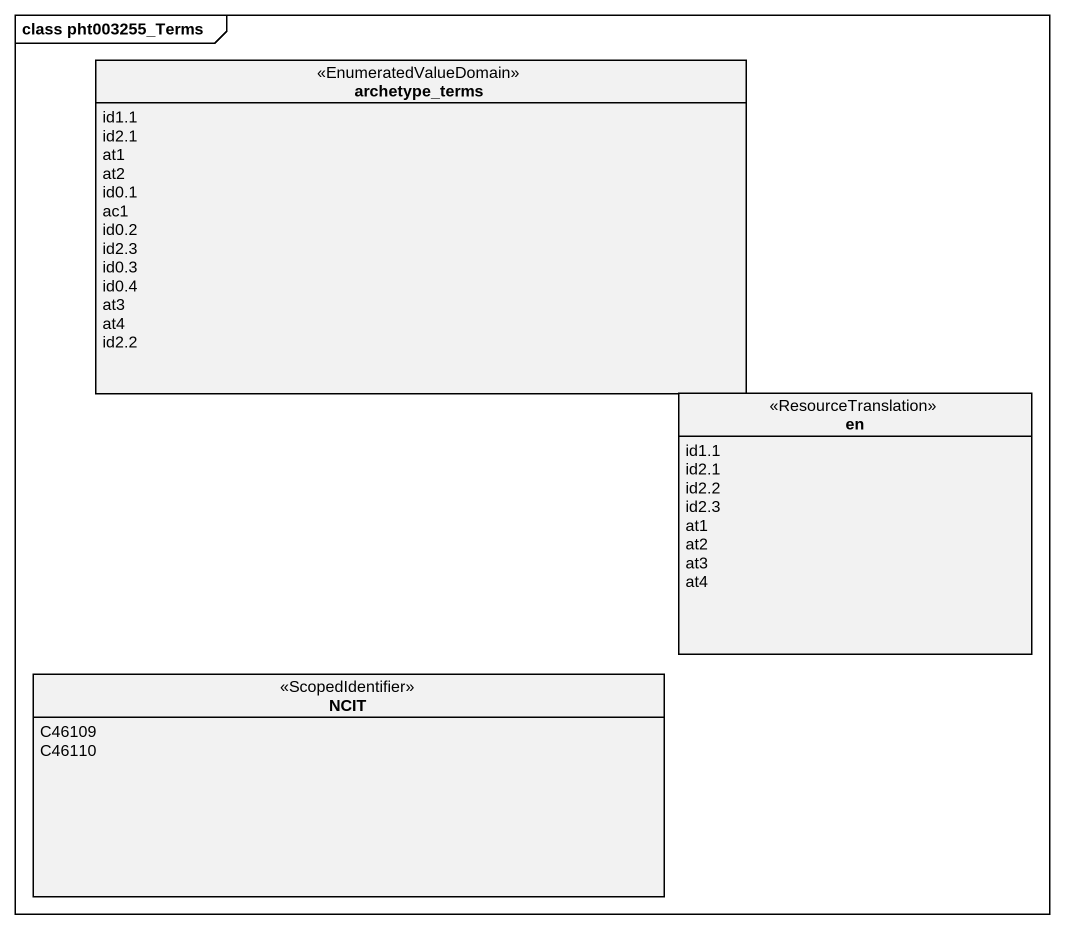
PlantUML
@startuml
mainframe class pht003255_Terms
hide circle
hide empty members
enum archetype_terms <<EnumeratedValueDomain>> {
  id1.1
  id2.1
  at1
  at2
  id0.1
  ac1
  id0.2
  id2.3
  id0.3
  id0.4
  at3
  at4
  id2.2
}
enum en <<ResourceTranslation>> {
  id1.1
  id2.1
  id2.2
  id2.3
  at1
  at2
  at3
  at4
}
enum NCIT <<ScopedIdentifier>> {
  C46109
  C46110
}
@enduml
